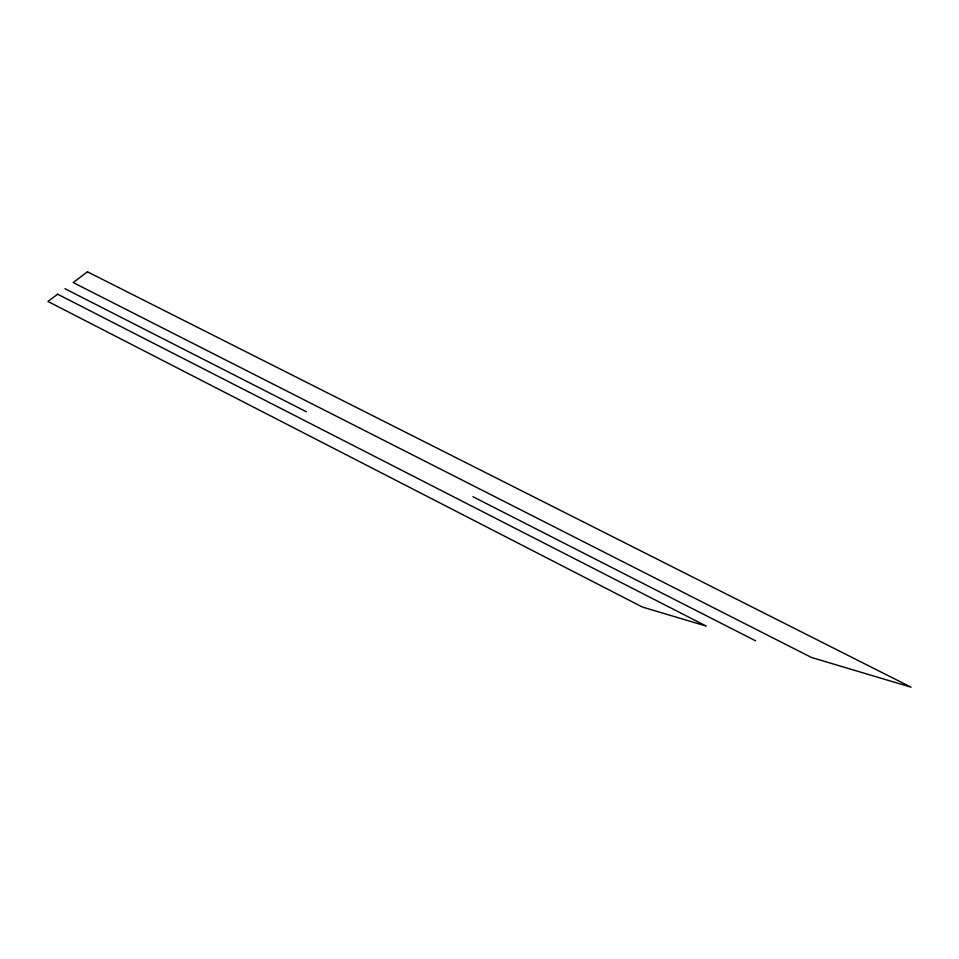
<?xml version="1.0" encoding="UTF-8"?>
<svg xmlns="http://www.w3.org/2000/svg" width="959" height="959" viewBox="0 0 959 959"><rect width="100%" height="100%" fill="white"/><g stroke="black" fill="none" stroke-linecap="round" stroke-linejoin="round"><path stroke-width="1.44" d="M64.96 288.695L306.412 411.795M472.931 496.702L755.56 640.804M57.624 294.197L47.95 301.45L642.458 607.071L706.292 626.107L57.624 294.197M87.461 271.817L73.172 282.545L811.47 657.478L911.05 687.183L87.461 271.817"/></g></svg>
